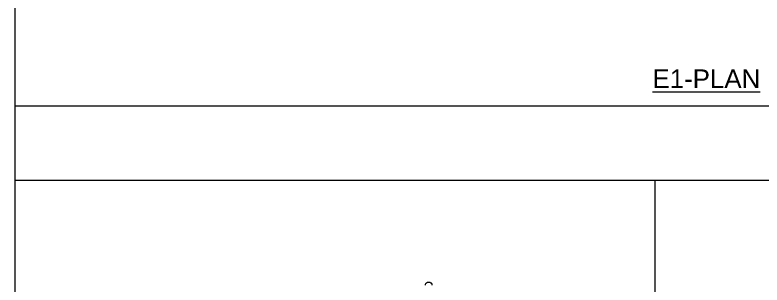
# Model space of a CAD drawing. Extents: x 166525 to 167198, y 178739 to 179747.
# Drawn here: x 167084.23 to 167090.07, y 179458.81 to 179460.92 of the extents above; entities that cross this region are included whole.
import ezdxf

# ---------------------------------------------------------------- set-up
doc = ezdxf.new("R2010")
doc.units = 0
doc.header["$MEASUREMENT"] = 0
doc.layers.get('0').update_dxf_attribs({"linetype": 'CONTINUOUS'})
doc.layers.add('BEAM', color=6, linetype='CONTINUOUS', lineweight=13)
doc.layers.add('S-G-TEXT SUB TITLE', color=2, linetype='CONTINUOUS')
doc.styles.add('ARIAL', font='arial.ttf')

# ---------------------------------------------------------------- blocks, each defined once
blk = doc.blocks.new('SUBTITLE')
at = {"lineweight": 0}
for tag, p in [('%%USUBTITLE', (13935941.075, 8347529.818)), ('20', (13935941.075, 8347529.418))]:
    blk.add_attdef(tag, p, '', height=0.2, dxfattribs=at)

msp = doc.modelspace()

# ---------------------------------------------------------------- linework, layer by layer
at = {"layer": 'BEAM', "color": 0}
for p, q in [((167084.23093, 179479.79994), (167084.23093, 179441.5798)), ((167084.23093, 179460.20975), (167096.10888, 179460.20975)), ((167084.23093, 179459.63033), (167096.10888, 179459.63033)), ((167089.23462, 179459.63033), (167089.23462, 179452.35244))]:
    msp.add_line(p, q, dxfattribs=at)
at = {"layer": 'BEAM', "color": 0, "flags": 128}
msp.add_lwpolyline([(167087.4944, 179458.81042), (167087.4944, 179458.81314), (167087.49362, 179458.81626), (167087.49226, 179458.81937), (167087.49032, 179458.8221), (167087.48779, 179458.82443), (167087.48467, 179458.82638), (167087.48117, 179458.82832), (167087.47728, 179458.82949), (167087.47319, 179458.83066), (167087.46891, 179458.83105), (167087.46463, 179458.83105), (167087.46035, 179458.83066), (167087.45626, 179458.82949), (167087.45237, 179458.82832), (167087.44886, 179458.82638), (167087.44594, 179458.82404), (167087.44341, 179458.82171), (167087.44147, 179458.81898), (167087.44011, 179458.81587), (167087.43952, 179458.81314), (167087.43952, 179458.81003)], dxfattribs=at)

# ---------------------------------------------------------------- block references
at = {"layer": 'BEAM', "color": 0}
ref = msp.add_blockref('SUBTITLE', (-7907701.71091, -4657282.11961), dxfattribs=dict(at, xscale=0.5794220055977348, yscale=0.5794220055977348, zscale=0.5794220055977348))
ref.add_attrib('%%USUBTITLE', '%%UE1-PLAN', (167089.2169, 179460.34952), dxfattribs={"layer": 'S-G-TEXT SUB TITLE', "lineweight": 0, "height": 0.144856, "style": 'ARIAL'})

doc.saveas('drawing.dxf')
